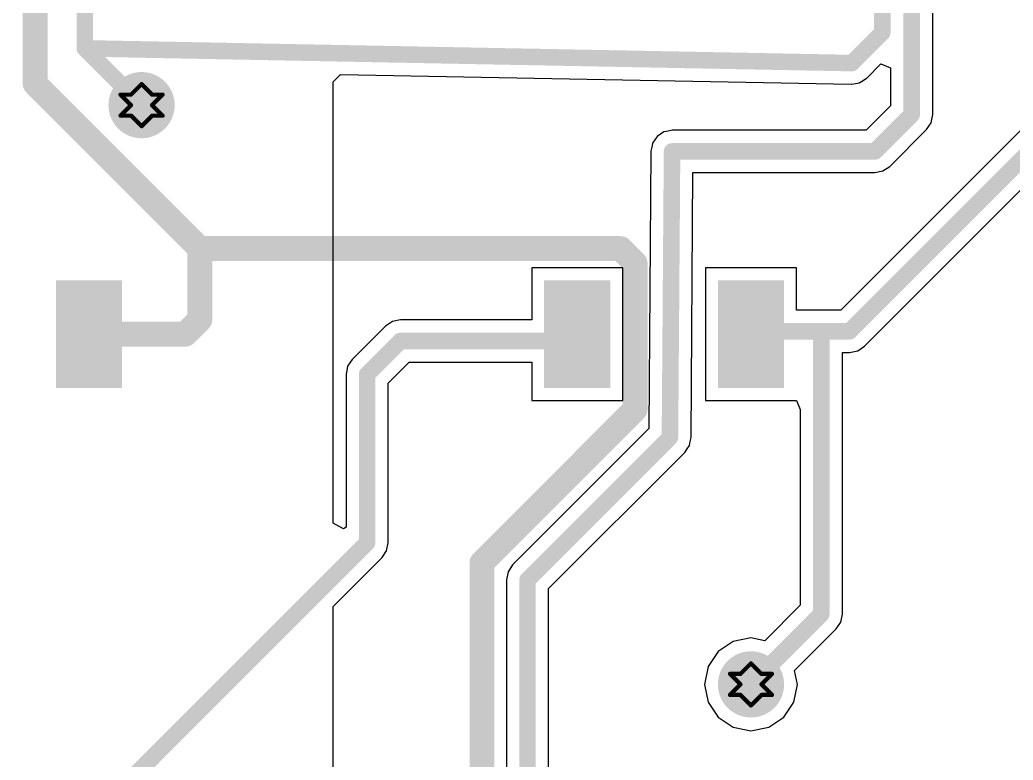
# Paper-space layout 'Лист1' of a CAD drawing. Header units: millimetres. Extents: x 0 to 594, y 0 to 420.
# Drawn here: x 114.49 to 138.47, y 251.2 to 269.06 of the extents above; entities that cross this region are included whole.
import ezdxf

# ---------------------------------------------------------------- set-up
doc = ezdxf.new("R2010")
doc.units = ezdxf.units.MM
doc.layers.add('DrillDrawing', color=1, linetype='Continuous')
doc.layers.add('TopLayer', color=1, linetype='Continuous')

psp = doc.layouts.new('Лист1')

# ---------------------------------------------------------------- hatches: boundary and pattern name
at = {"layer": 'TopLayer'}
h = psp.add_hatch(color=1, dxfattribs=at)
edge = h.paths.add_edge_path()
edge.add_arc((117.4256794385897, 267.004441386913), 0.7991522388059702, 0, 360)
for points in [[(115.3562440655246, 262.7764931779577), (116.9545536177052, 262.7764931779577), (116.9545536177052, 260.1792433272115), (115.3562440655246, 260.1792433272115)], [(128.7420998863695, 260.1792433272115), (127.1437903340725, 260.1792433272115), (127.1437903340725, 262.7764931779577), (128.7420998863695, 262.7764931779577)], [(132.9376998863468, 260.1792433272115), (131.3393903341662, 260.1792433272115), (131.3393903341662, 262.7764931779577), (132.9376998863468, 262.7764931779577)]]:
    psp.add_hatch(color=1, dxfattribs=at).paths.add_polyline_path(points)
h = psp.add_hatch(color=1, dxfattribs=at)
edge = h.paths.add_edge_path()
edge.add_arc((132.1385451101983, 253.026889148107), 0.7991522388059702, 0, 360)

# ---------------------------------------------------------------- linework, layer by layer
at = {"layer": 'DrillDrawing', "const_width": 0.1014925373134329}
for points in [[(117.171948095183, 267.2581727301964), (117.4256794384671, 267.5119040734801)], [(117.4256794384671, 267.5119040734801), (117.6794107817511, 267.2581727301964)], [(116.918216751899, 267.2581727301964), (117.171948095183, 267.0044413869131)], [(116.918216751899, 267.2581727301964), (117.171948095183, 267.2581727301964)], [(117.6794107817511, 267.2581727301964), (117.9331421250351, 267.2581727301964)], [(117.6794107817511, 267.0044413869131), (117.9331421250351, 267.2581727301964)], [(116.918216751899, 266.7507100436294), (117.171948095183, 267.0044413869131)], [(117.6794107817511, 267.0044413869131), (117.9331421250351, 266.7507100436294)], [(116.918216751899, 266.7507100436294), (117.171948095183, 266.7507100436294)], [(117.171948095183, 266.7507100436294), (117.4256794384671, 266.4969787003456)], [(117.4256794384671, 266.4969787003456), (117.6794107817511, 266.7507100436294)], [(117.6794107817511, 266.7507100436294), (117.9331421250351, 266.7507100436294)], [(131.8848137668207, 253.2806204913906), (132.1385451101048, 253.534351834674)], [(132.1385451101048, 253.534351834674), (132.3922764533888, 253.2806204913906)], [(131.6310824235367, 253.2806204913906), (131.8848137668207, 253.0268891481069)], [(131.6310824235367, 253.2806204913906), (131.8848137668207, 253.2806204913906)], [(132.3922764533888, 253.2806204913906), (132.6460077966728, 253.2806204913906)], [(132.3922764533888, 253.0268891481069), (132.6460077966728, 253.2806204913906)], [(131.6310824235367, 252.7731578048232), (131.8848137668207, 253.0268891481069)], [(132.3922764533888, 253.0268891481069), (132.6460077966728, 252.7731578048232)], [(131.6310824235367, 252.7731578048232), (131.8848137668207, 252.7731578048232)], [(131.8848137668207, 252.7731578048232), (132.1385451101048, 252.5194264615399)], [(132.1385451101048, 252.5194264615399), (132.3922764533888, 252.7731578048232)], [(132.3922764533888, 252.7731578048232), (132.6460077966728, 252.7731578048232)]]:
    psp.add_lwpolyline(points, dxfattribs=at)
at = {"layer": 'DrillDrawing', "const_width": 0.05074626865671643}
for points in [[(117.4003063041343, 267.5119040734801, 1), (117.4510525727998, 267.5119040734801, 1)], [(117.4003063041343, 267.5119040734801, 1), (117.4510525727998, 267.5119040734801, 1)], [(116.8928436175663, 267.2581727301964, 1), (116.9435898862318, 267.2581727301964, 1)], [(116.8928436175663, 267.2581727301964, 1), (116.9435898862318, 267.2581727301964, 1)], [(117.1465749608575, 267.2581727301964, 1), (117.1973212295158, 267.2581727301964, 1)], [(117.1465749608575, 267.2581727301964, 1), (117.1973212295158, 267.2581727301964, 1)], [(117.6540376474256, 267.2581727301964, 1), (117.7047839160766, 267.2581727301964, 1)], [(117.6540376474256, 267.2581727301964, 1), (117.7047839160766, 267.2581727301964, 1)], [(117.9077689907096, 267.2581727301964, 1), (117.9585152593606, 267.2581727301964, 1)], [(117.9077689907096, 267.2581727301964, 1), (117.9585152593606, 267.2581727301964, 1)], [(117.1465749608575, 267.0044413869131, 1), (117.1973212295158, 267.0044413869131, 1)], [(117.1465749608575, 267.0044413869131, 1), (117.1973212295158, 267.0044413869131, 1)], [(117.6540376474256, 267.0044413869131, 1), (117.7047839160766, 267.0044413869131, 1)], [(117.6540376474256, 267.0044413869131, 1), (117.7047839160766, 267.0044413869131, 1)], [(116.8928436175663, 266.7507100436294, 1), (116.9435898862318, 266.7507100436294, 1)], [(116.8928436175663, 266.7507100436294, 1), (116.9435898862318, 266.7507100436294, 1)], [(117.1465749608575, 266.7507100436294, 1), (117.1973212295158, 266.7507100436294, 1)], [(117.1465749608575, 266.7507100436294, 1), (117.1973212295158, 266.7507100436294, 1)], [(117.6540376474256, 266.7507100436294, 1), (117.7047839160766, 266.7507100436294, 1)], [(117.6540376474256, 266.7507100436294, 1), (117.7047839160766, 266.7507100436294, 1)], [(117.9077689907096, 266.7507100436294, 1), (117.9585152593606, 266.7507100436294, 1)], [(117.9077689907096, 266.7507100436294, 1), (117.9585152593606, 266.7507100436294, 1)], [(117.4003063041343, 266.4969787003456, 1), (117.4510525727998, 266.4969787003456, 1)], [(117.4003063041343, 266.4969787003456, 1), (117.4510525727998, 266.4969787003456, 1)], [(132.1131719757793, 253.534351834674, 1), (132.1639182444375, 253.534351834674, 1)], [(132.1131719757793, 253.534351834674, 1), (132.1639182444375, 253.534351834674, 1)], [(131.6057092892112, 253.2806204913906, 1), (131.6564555578695, 253.2806204913906, 1)], [(131.6057092892112, 253.2806204913906, 1), (131.6564555578695, 253.2806204913906, 1)], [(131.8594406324953, 253.2806204913906, 1), (131.9101869011535, 253.2806204913906, 1)], [(131.8594406324953, 253.2806204913906, 1), (131.9101869011535, 253.2806204913906, 1)], [(132.3669033190633, 253.2806204913906, 1), (132.4176495877143, 253.2806204913906, 1)], [(132.3669033190633, 253.2806204913906, 1), (132.4176495877143, 253.2806204913906, 1)], [(132.6206346623473, 253.2806204913906, 1), (132.6713809310056, 253.2806204913906, 1)], [(132.6206346623473, 253.2806204913906, 1), (132.6713809310056, 253.2806204913906, 1)], [(131.8594406324953, 253.0268891481069, 1), (131.9101869011535, 253.0268891481069, 1)], [(131.8594406324953, 253.0268891481069, 1), (131.9101869011535, 253.0268891481069, 1)], [(132.3669033190633, 253.0268891481069, 1), (132.4176495877143, 253.0268891481069, 1)], [(132.3669033190633, 253.0268891481069, 1), (132.4176495877143, 253.0268891481069, 1)], [(131.6057092892112, 252.7731578048232, 1), (131.6564555578695, 252.7731578048232, 1)], [(131.6057092892112, 252.7731578048232, 1), (131.6564555578695, 252.7731578048232, 1)], [(131.8594406324953, 252.7731578048232, 1), (131.9101869011535, 252.7731578048232, 1)], [(131.8594406324953, 252.7731578048232, 1), (131.9101869011535, 252.7731578048232, 1)], [(132.3669033190633, 252.7731578048232, 1), (132.4176495877143, 252.7731578048232, 1)], [(132.3669033190633, 252.7731578048232, 1), (132.4176495877143, 252.7731578048232, 1)], [(132.6206346623473, 252.7731578048232, 1), (132.6713809310056, 252.7731578048232, 1)], [(132.6206346623473, 252.7731578048232, 1), (132.6713809310056, 252.7731578048232, 1)], [(132.1131719757793, 252.5194264615399, 1), (132.1639182444375, 252.5194264615399, 1)], [(132.1131719757793, 252.5194264615399, 1), (132.1639182444375, 252.5194264615399, 1)]]:
    psp.add_lwpolyline(points, format="xyb", close=True, dxfattribs=at)
at = {"layer": 'TopLayer'}
for p, q in [((136.5276558563743, 266.7760831779578), (136.5276558563743, 305.7758998943757)), ((140.4957755578686, 268.2437972078083), (134.309171080258, 262.0571927301967)), ((134.9322286921994, 267.6592712376593), (135.2747304832407, 268.0017730287038)), ((135.2747304832407, 268.0017730287038), (135.5091477966814, 267.9046700436292)), ((135.5091477966814, 267.9046700436292), (135.5091477966814, 266.9870252675099)), ((122.0491973489149, 267.5690951182561), (122.2303260056321, 267.7467831779578)), ((122.2303260056321, 267.7467831779578), (134.5623645130942, 267.5102040734801)), ((134.8456910802594, 267.6014458645249), (134.9252561548889, 267.6524306406441)), ((134.9252561548889, 267.6524306406441), (134.9280979459324, 267.6565106406442)), ((134.9280979459324, 267.6565106406442), (134.9322286921994, 267.6592712376593)), ((122.0491973489149, 256.9141040734802), (122.0491973489149, 267.5690951182561)), ((134.5623645130942, 267.5102040734801), (134.5672615280161, 267.511081983928)), ((134.5672615280161, 267.511081983928), (134.5721331698111, 267.5101127301965)), ((134.5721331698111, 267.5101127301965), (134.6648009310044, 267.5285437749727)), ((134.6648009310044, 267.5285437749727), (134.7579507817533, 267.5452240734801)), ((134.7579507817533, 267.5452240734801), (134.7621373489125, 267.5479085510921)), ((134.7621373489125, 267.5479085510921), (134.7670191399627, 267.5488778048235)), ((134.7670191399627, 267.5488778048235), (134.8456910802594, 267.6014458645249)), ((134.8802036175727, 261.1878431779577), (141.2159666026452, 267.5236061630325)), ((135.5091477966814, 266.9870252675099), (134.9194051101037, 266.3972775063161)), ((136.4888907817473, 266.5812022824355), (136.5276558563743, 266.7760831779578)), ((136.3784973489125, 266.4159825809426), (136.4888907817473, 266.5812022824355)), ((129.8732316772691, 266.2481189988533), (129.8190397369796, 266.1670163122859)), ((129.8748200354855, 266.249179595868), (129.8732316772691, 266.2481189988533)), ((129.8758907817498, 266.2507578048233), (129.8748200354855, 266.249179595868)), ((129.9573436175667, 266.3043204913904), (129.8758907817498, 266.2507578048233)), ((130.038446304137, 266.3585124316891), (129.9573436175667, 266.3043204913904)), ((130.0403188414527, 266.3588828794502), (130.038446304137, 266.3585124316891)), ((130.0419122742857, 266.3599333272115), (130.0403188414527, 266.3588828794502)), ((130.1379394384673, 266.3783034764654), (130.0419122742857, 266.3599333272115)), ((130.2333271996646, 266.3972775063161), (130.1379394384673, 266.3783034764654)), ((134.9194051101037, 266.3972775063161), (130.2333271996646, 266.3972775063161)), ((135.4904376474184, 265.5279279540771), (136.3784973489125, 266.4159825809426)), ((129.7437931698111, 265.9871613869128), (129.7240883936935, 265.891768551092)), ((129.7628382444342, 266.0829043719874), (129.7437931698111, 265.9871613869128)), ((129.7638988414507, 266.0844927301965), (129.7628382444342, 266.0829043719874)), ((129.7642845130937, 266.0863601928829), (129.7638988414507, 266.0844927301965)), ((129.8190397369796, 266.1670163122859), (129.7642845130937, 266.0863601928829)), ((129.7240883936935, 265.891768551092), (129.674874662345, 259.199015715271)), ((135.3252280951817, 265.4175345212414), (135.4904376474184, 265.5279279540771)), ((130.6918197369702, 258.9827858645248), (130.7388513787625, 265.3787694466143)), ((130.7388513787625, 265.3787694466143), (135.1303421250374, 265.3787694466143)), ((135.1303421250374, 265.3787694466143), (135.3252280951817, 265.4175345212414)), ((129.0417794384663, 263.0761727301966), (126.8441107817522, 263.0761727301966)), ((126.8441107817522, 263.0761727301966), (126.8441107817522, 261.8237192973605)), ((129.0417794384663, 259.8795637749727), (129.0417794384663, 263.0761727301966)), ((133.2373794384654, 263.0761727301966), (131.0397107817514, 263.0761727301966)), ((131.0397107817514, 263.0761727301966), (131.0397107817514, 259.8795637749727)), ((133.2373794384654, 262.0571927301967), (133.2373794384654, 263.0761727301966)), ((134.309171080258, 262.0571927301967), (133.2373794384654, 262.0571927301967)), ((123.3167122742922, 261.6745607898981), (122.5111660056315, 260.8690145212413)), ((123.481921826529, 261.784954222734), (123.3167122742922, 261.6745607898981)), ((123.6768077966732, 261.8237192973605), (123.481921826529, 261.784954222734)), ((126.8441107817522, 261.8237192973605), (123.6768077966732, 261.8237192973605)), ((134.7149940653359, 261.077449745122), (134.8802036175727, 261.1878431779577)), ((134.345967199664, 254.7250572078084), (134.345967199664, 261.0386846704949)), ((134.345967199664, 261.0386846704949), (134.5201080951844, 261.0386846704949)), ((134.5201080951844, 261.0386846704949), (134.7149940653359, 261.077449745122)), ((122.4007725727967, 260.7038049690024), (122.3620074981697, 260.5089189988533)), ((122.5111660056315, 260.8690145212413), (122.4007725727967, 260.7038049690024)), ((123.38051555787, 260.2979819839278), (123.8877448115997, 260.8052112376593)), ((123.8877448115997, 260.8052112376593), (126.8441107817522, 260.8052112376593)), ((126.8441107817522, 260.8052112376593), (126.8441107817522, 259.8795637749727)), ((122.3620074981697, 260.5089189988533), (122.3620074981697, 256.820081386913)), ((123.38051555787, 256.4453607898979), (123.38051555787, 260.2979819839278)), ((126.8441107817522, 259.8795637749727), (129.0417794384663, 259.8795637749727)), ((131.0397107817514, 259.8795637749727), (133.2373743638342, 259.8795637749727)), ((133.2373743638342, 259.8795637749727), (133.3274591399565, 259.6631410884054)), ((133.3274591399565, 259.6631410884054), (133.3274591399565, 254.935994222734)), ((129.674874662345, 259.199015715271), (126.3841263041356, 255.908267357062)), ((130.5969749608591, 258.7076954167637), (130.65162361757, 258.7881942227339)), ((130.65162361757, 258.7881942227339), (130.652009289213, 258.7900566107934)), ((130.652009289213, 258.7900566107934), (130.6530698862222, 258.7916449690025)), ((130.6530698862222, 258.7916449690025), (130.6721301847389, 258.8874589988533)), ((130.6721301847389, 258.8874589988533), (130.6918197369702, 258.9827858645248)), ((127.2534758563813, 255.3372348197486), (130.5426764533947, 258.6264354167636)), ((130.5426764533947, 258.6264354167636), (130.5969749608591, 258.7076954167637)), ((122.3029286921989, 256.7798751182562), (122.0491973489149, 256.9141040734802)), ((122.3620074981697, 256.820081386913), (122.3029286921989, 256.7798751182562)), ((123.3417504832429, 256.2504798943754), (123.38051555787, 256.4453607898979)), ((123.2313621250393, 256.08526526751), (123.3417504832429, 256.2504798943754)), ((122.0491973489149, 254.9031004913907), (123.2313621250393, 256.08526526751)), ((126.3841263041356, 255.908267357062), (126.2737328713008, 255.7430578048234)), ((126.2737328713008, 255.7430578048234), (126.2349677966737, 255.5481718346741)), ((126.2349677966737, 255.5481718346741), (126.2349677966737, 241.2664363122861)), ((127.2534758563813, 246.5580643719876), (127.2534758563813, 255.3372348197486)), ((133.3274591399565, 254.935994222734), (132.4723236175739, 254.0808587003457)), ((122.0491973489149, 247.6223760137786), (122.0491973489149, 254.9031004913907)), ((134.3072021250297, 254.5301712376591), (134.345967199664, 254.7250572078084)), ((134.1968086922022, 254.3649616854206), (134.3072021250297, 254.5301712376591)), ((133.1925146623504, 253.3606676555695), (134.1968086922022, 254.3649616854206)), ((131.7098000354778, 254.061965864525), (131.3463298862295, 253.8191043719877)), ((132.1385451101048, 254.1472500436292), (131.7098000354778, 254.061965864525)), ((132.4723236175739, 254.0808587003457), (132.1385451101048, 254.1472500436292)), ((131.3463298862295, 253.8191043719877), (131.103468393692, 253.455634222734)), ((131.103468393692, 253.455634222734), (131.0181842145864, 253.0268891481069)), ((133.2589060056304, 253.0268891481069), (133.1925146623504, 253.3606676555695)), ((131.0181842145864, 253.0268891481069), (131.103468393692, 252.5981440734802)), ((133.1736218265248, 252.5981440734802), (133.2589060056304, 253.0268891481069)), ((131.103468393692, 252.5981440734802), (131.3463298862295, 252.2346739242265)), ((132.9307603339873, 252.2346739242265), (133.1736218265248, 252.5981440734802)), ((131.3463298862295, 252.2346739242265), (131.7098000354778, 251.9918124316892)), ((132.5672901847317, 251.9918124316892), (132.9307603339873, 252.2346739242265)), ((131.7098000354778, 251.9918124316892), (132.1385451101048, 251.9065282525847)), ((132.1385451101048, 251.9065282525847), (132.5672901847317, 251.9918124316892))]:
    psp.add_line(p, q, dxfattribs=at)
for points, const_width in [([(136.0184018265242, 266.7760831779578), (136.0184018265242, 307.3368652675098)], 0.3995761194029852), ([(135.3079540653304, 268.7551876555694), (135.3079540653304, 293.76406526751)], 0.3995761194029852), ([(114.857207796678, 267.5196225809428), (114.857207796678, 272.8118443719874)], 0.5993641791044777), ([(116.0555301847377, 268.3745906406441), (116.0555301847377, 270.6681189988533)], 0.3995761194029852), ([(134.5201080951844, 261.5479387003456), (141.6424382444345, 268.6702688495997)], 0.3995761194029852), ([(134.5721331698111, 268.0193667600472), (135.3079540653304, 268.7551876555694)], 0.3995761194029852), ([(116.0555301847377, 268.3745906406441), (134.5721331698111, 268.0193667600472)], 0.3995761194029852), ([(116.0555301847377, 268.3745906406441), (117.4256794384671, 267.0044413869131)], 0.3995761194029852), ([(114.857207796678, 267.5196225809428), (118.8333910802573, 263.5434392973608)], 0.5993641791044777), ([(135.1303421250374, 265.888023476465), (136.0184018265242, 266.7760831779578)], 0.3995761194029852), ([(130.1825809309991, 258.9865309391517), (130.2333271996646, 265.888023476465)], 0.3995761194029852), ([(130.2333271996646, 265.888023476465), (135.1303421250374, 265.888023476465)], 0.3995761194029852), ([(118.8333910802573, 261.8289715361666), (118.8333910802573, 263.5434392973608)], 0.5993641791044777), ([(118.8333910802573, 263.5434392973608), (128.9904089907029, 263.5434392973608)], 0.5993641791044777), ([(128.9904089907029, 263.5434392973608), (129.3415122742842, 263.1923360137787)], 0.5993641791044777), ([(129.3415122742842, 259.6624712376592), (129.3415122742842, 263.1923360137787)], 0.5993641791044777), ([(118.482287796676, 261.4778682525845), (118.8333910802573, 261.8289715361666)], 0.5993641791044777), ([(116.1553988414559, 261.4778682525845), (118.482287796676, 261.4778682525845)], 0.5993641791044777), ([(127.9429451101057, 261.3144652675099), (127.9429451101057, 261.4778682525845)], 0.3995761194029852), ([(132.1385451101048, 261.4778682525845), (132.2086155578688, 261.5479387003456)], 0.3995761194029852), ([(132.2086155578688, 261.5479387003456), (133.8367131698066, 261.5479387003456)], 0.3995761194029852), ([(133.8367131698066, 261.5479387003456), (134.5201080951844, 261.5479387003456)], 0.3995761194029852), ([(133.8367131698066, 254.7250572078084), (133.8367131698066, 261.5479387003456)], 0.3995761194029852), ([(122.8712615280198, 260.5089189988533), (123.6768077966732, 261.3144652675099)], 0.3995761194029852), ([(123.6768077966732, 261.3144652675099), (127.9429451101057, 261.3144652675099)], 0.3995761194029852), ([(122.8712615280198, 256.4453607898979), (122.8712615280198, 260.5089189988533)], 0.3995761194029852), ([(125.6453874981705, 255.9663464615397), (129.3415122742842, 259.6624712376592)], 0.5993641791044777), ([(126.7442218265239, 255.5481718346741), (130.1825809309991, 258.9865309391517)], 0.3995761194029852), ([(114.0960137668187, 247.6701130287041), (122.8712615280198, 256.4453607898979)], 0.3995761194029852), ([(125.6453874981705, 240.2819333272112), (125.6453874981705, 255.9663464615397)], 0.5993641791044777), ([(126.7442218265239, 241.2664363122861), (126.7442218265239, 255.5481718346741)], 0.3995761194029852), ([(132.1385451101048, 253.0268891481069), (133.8367131698066, 254.7250572078084)], 0.3995761194029852)]:
    psp.add_lwpolyline(points, dxfattribs=dict(at, const_width=const_width))
for points, const_width in [([(135.2080600354781, 268.7551876555694, 1), (135.4078480951827, 268.7551876555694, 1)], 0.1997880597014926), ([(135.2080600354781, 268.7551876555694, 1), (135.4078480951827, 268.7551876555694, 1)], 0.1997880597014926), ([(115.9556361548854, 268.3745906406441, 1), (116.1554242145828, 268.3745906406441, 1)], 0.1997880597014926), ([(115.9556361548854, 268.3745906406441, 1), (116.1554242145828, 268.3745906406441, 1)], 0.1997880597014926), ([(115.9556361548854, 268.3745906406441, 1), (116.1554242145828, 268.3745906406441, 1)], 0.1997880597014926), ([(134.4722391399588, 268.0193667600472, 1), (134.6720271996634, 268.0193667600472, 1)], 0.1997880597014926), ([(134.4722391399588, 268.0193667600472, 1), (134.6720271996634, 268.0193667600472, 1)], 0.1997880597014926), ([(114.7073692892115, 267.5196225809428, 1), (115.0070463041372, 267.5196225809428, 1)], 0.2996820895522389), ([(114.7073692892115, 267.5196225809428, 1), (115.0070463041372, 267.5196225809428, 1)], 0.2996820895522389), ([(117.3257854086148, 267.0044413869131, 1), (117.5255734683194, 267.0044413869131, 1)], 0.1997880597014926), ([(135.9185077966719, 266.7760831779578, 1), (136.1182958563765, 266.7760831779578, 1)], 0.1997880597014926), ([(135.9185077966719, 266.7760831779578, 1), (136.1182958563765, 266.7760831779578, 1)], 0.1997880597014926), ([(130.1334331698051, 265.888023476465, 1), (130.3332212295097, 265.888023476465, 1)], 0.1997880597014926), ([(130.1334331698051, 265.888023476465, 1), (130.3332212295097, 265.888023476465, 1)], 0.1997880597014926), ([(135.0304480951779, 265.888023476465, 1), (135.2302361548824, 265.888023476465, 1)], 0.1997880597014926), ([(135.0304480951779, 265.888023476465, 1), (135.2302361548824, 265.888023476465, 1)], 0.1997880597014926), ([(118.6835525727981, 263.5434392973608, 1), (118.9832295877238, 263.5434392973608, 1)], 0.2996820895522389), ([(118.6835525727981, 263.5434392973608, 1), (118.9832295877238, 263.5434392973608, 1)], 0.2996820895522389), ([(118.6835525727981, 263.5434392973608, 1), (118.9832295877238, 263.5434392973608, 1)], 0.2996820895522389), ([(128.8405704832437, 263.5434392973608, 1), (129.1402474981693, 263.5434392973608, 1)], 0.2996820895522389), ([(128.8405704832437, 263.5434392973608, 1), (129.1402474981693, 263.5434392973608, 1)], 0.2996820895522389), ([(129.191673766825, 263.1923360137787, 1), (129.4913507817507, 263.1923360137787, 1)], 0.2996820895522389), ([(129.191673766825, 263.1923360137787, 1), (129.4913507817507, 263.1923360137787, 1)], 0.2996820895522389), ([(118.6835525727981, 261.8289715361666, 1), (118.9832295877238, 261.8289715361666, 1)], 0.2996820895522389), ([(118.6835525727981, 261.8289715361666, 1), (118.9832295877238, 261.8289715361666, 1)], 0.2996820895522389), ([(116.0055603339894, 261.4778682525845, 1), (116.3052373489151, 261.4778682525845, 1)], 0.2996820895522389), ([(118.3324492892168, 261.4778682525845, 1), (118.6321263041352, 261.4778682525845, 1)], 0.2996820895522389), ([(118.3324492892168, 261.4778682525845, 1), (118.6321263041352, 261.4778682525845, 1)], 0.2996820895522389), ([(127.8430510802606, 261.4778682525845, 1), (128.0428391399579, 261.4778682525845, 1)], 0.1997880597014926), ([(132.0386510802597, 261.4778682525845, 1), (132.2384391399643, 261.4778682525845, 1)], 0.1997880597014926), ([(132.1087215280165, 261.5479387003456, 1), (132.3085095877211, 261.5479387003456, 1)], 0.1997880597014926), ([(132.1087215280165, 261.5479387003456, 1), (132.3085095877211, 261.5479387003456, 1)], 0.1997880597014926), ([(133.7368191399616, 261.5479387003456, 1), (133.9366071996589, 261.5479387003456, 1)], 0.1997880597014926), ([(133.7368191399616, 261.5479387003456, 1), (133.9366071996589, 261.5479387003456, 1)], 0.1997880597014926), ([(133.7368191399616, 261.5479387003456, 1), (133.9366071996589, 261.5479387003456, 1)], 0.1997880597014926), ([(134.4202140653321, 261.5479387003456, 1), (134.6200021250294, 261.5479387003456, 1)], 0.1997880597014926), ([(134.4202140653321, 261.5479387003456, 1), (134.6200021250294, 261.5479387003456, 1)], 0.1997880597014926), ([(123.576913766821, 261.3144652675099, 1), (123.7767018265255, 261.3144652675099, 1)], 0.1997880597014926), ([(123.576913766821, 261.3144652675099, 1), (123.7767018265255, 261.3144652675099, 1)], 0.1997880597014926), ([(127.8430510802606, 261.3144652675099, 1), (128.0428391399579, 261.3144652675099, 1)], 0.1997880597014926), ([(127.8430510802606, 261.3144652675099, 1), (128.0428391399579, 261.3144652675099, 1)], 0.1997880597014926), ([(122.7713674981675, 260.5089189988533, 1), (122.9711555578721, 260.5089189988533, 1)], 0.1997880597014926), ([(122.7713674981675, 260.5089189988533, 1), (122.9711555578721, 260.5089189988533, 1)], 0.1997880597014926), ([(129.191673766825, 259.6624712376592, 1), (129.4913507817507, 259.6624712376592, 1)], 0.2996820895522389), ([(129.191673766825, 259.6624712376592, 1), (129.4913507817507, 259.6624712376592, 1)], 0.2996820895522389), ([(130.0826869011541, 258.9865309391517, 1), (130.2824749608587, 258.9865309391517, 1)], 0.1997880597014926), ([(130.0826869011541, 258.9865309391517, 1), (130.2824749608587, 258.9865309391517, 1)], 0.1997880597014926), ([(122.7713674981675, 256.4453607898979, 1), (122.9711555578721, 256.4453607898979, 1)], 0.1997880597014926), ([(122.7713674981675, 256.4453607898979, 1), (122.9711555578721, 256.4453607898979, 1)], 0.1997880597014926), ([(125.495548990704, 255.9663464615397, 1), (125.7952260056297, 255.9663464615397, 1)], 0.2996820895522389), ([(125.495548990704, 255.9663464615397, 1), (125.7952260056297, 255.9663464615397, 1)], 0.2996820895522389), ([(126.6443277966789, 255.5481718346741, 1), (126.8441158563762, 255.5481718346741, 1)], 0.1997880597014926), ([(126.6443277966789, 255.5481718346741, 1), (126.8441158563762, 255.5481718346741, 1)], 0.1997880597014926), ([(133.7368191399616, 254.7250572078084, 1), (133.9366071996589, 254.7250572078084, 1)], 0.1997880597014926), ([(133.7368191399616, 254.7250572078084, 1), (133.9366071996589, 254.7250572078084, 1)], 0.1997880597014926), ([(132.0386510802597, 253.0268891481069, 1), (132.2384391399643, 253.0268891481069, 1)], 0.1997880597014926)]:
    psp.add_lwpolyline(points, format="xyb", close=True, dxfattribs=dict(at, const_width=const_width))

doc.saveas('drawing.dxf')
